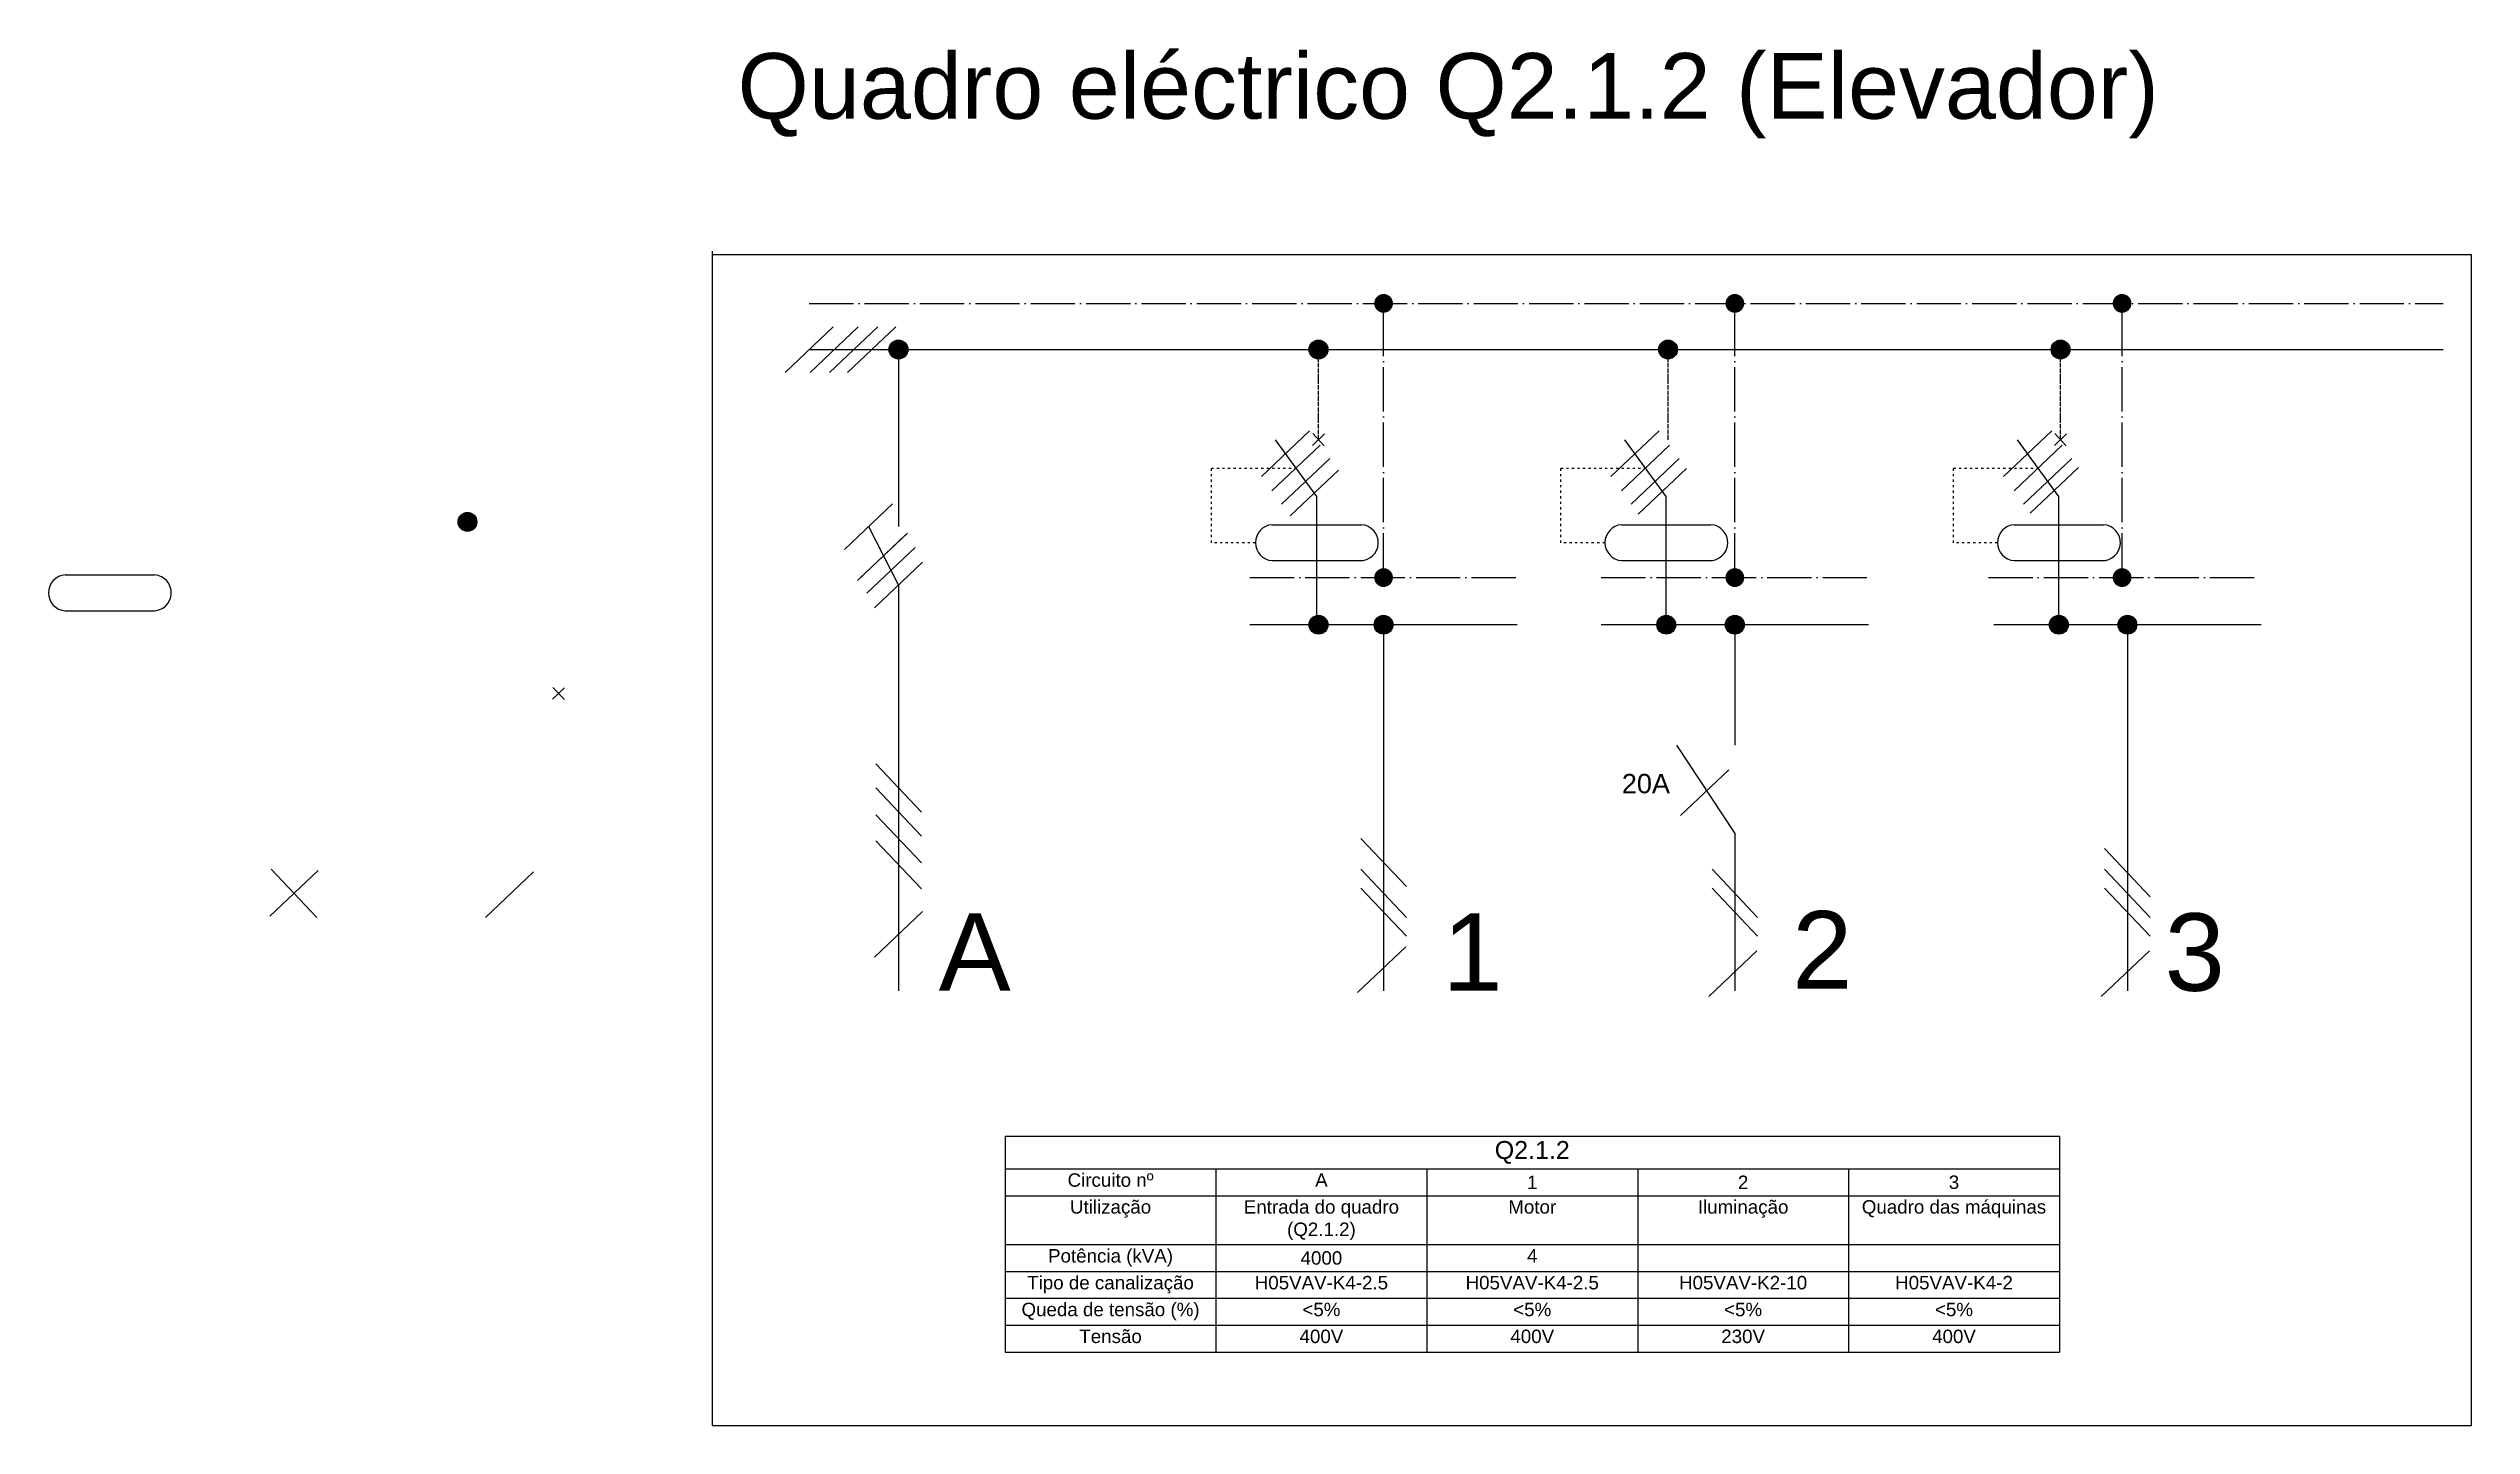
# Model space of a CAD drawing. Header units: millimetres. Extents: x 944 to 7512, y -683 to 3048.
import ezdxf

# ---------------------------------------------------------------- set-up
doc = ezdxf.new("R2010")
doc.units = ezdxf.units.MM
doc.linetypes.add('ACAD_ISO03W100', pattern=[30, 12, -18])
doc.linetypes.add('ACAD_ISO04W100', pattern=[30, 24, -3, 0, -3])
doc.styles.get("Standard").update_dxf_attribs({"font": 'arial.ttf'})

# ---------------------------------------------------------------- blocks, each defined once
blk = doc.blocks.new('*T1')
at = {"color": 0, "linetype": 'ByBlock', "lineweight": -2, "ltscale": 0.5, "transparency": 16777216}
for p, q in [((0, 0), (2857.8, 0)), ((0, 0), (0, -585.1)), ((2857.8, 0), (2857.8, -585.1)), ((0, -88.9), (2857.8, -88.9)), ((571.6, -88.9), (571.6, -585.1)), ((1143.1, -88.9), (1143.1, -585.1)), ((1714.7, -88.9), (1714.7, -585.1)), ((2286.3, -88.9), (2286.3, -585.1)), ((0, -161.6), (2857.8, -161.6)), ((0, -294.2), (2857.8, -294.2)), ((0, -366.9), (2857.8, -366.9)), ((0, -439.6), (2857.8, -439.6)), ((0, -512.4), (2857.8, -512.4)), ((0, -585.1), (2857.8, -585.1))]:
    blk.add_line(p, q, dxfattribs=at)
at = {"color": 0, "ltscale": 0.5, "transparency": 16777216}
for s, insert, char_height, width, attachment_point in [('Q2.1.2', (1428.9, -44.4), 48.49, 2833.604, 5), ('Circuito nº', (285.8, -101), 36.364, 547.327, 2), ('A', (857.4, -101), 36.4, 547.327, 2), ('1', (1428.9, -125.3), 36.4, 547.327, 5), ('2', (2000.5, -125.3), 36.4, 547.327, 5), ('3', (2572.1, -125.3), 36.4, 547.327, 5), ('Utilização', (285.8, -173.7), 36.36, 547.327, 2), ('Entrada do quadro (Q2.1.2)', (857.4, -173.7), 36.364, 547.327, 2), ('Motor', (1428.9, -173.7), 36.36, 547.327, 2), ('Iluminação', (2000.5, -173.7), 36.36, 547.327, 2), ('Quadro das máquinas', (2572.1, -173.7), 36.364, 547.327, 2), ('Potência (kVA)', (285.8, -306.3), 36.364, 547.327, 2), ('4000', (857.4, -330.5), 36.36, 547.327, 5), ('4', (1428.9, -306.3), 36.4, 547.327, 2), ('Tipo de canalização', (285.8, -379), 36.364, 547.327, 2), ('H05VAV-K4-2.5', (857.4, -379), 36.364, 547.327, 2), ('H05VAV-K4-2.5', (1428.9, -379), 36.364, 547.327, 2), ('H05VAV-K2-10', (2000.5, -379), 36.364, 547.327, 2), ('H05VAV-K4-2', (2572.1, -379), 36.364, 547.327, 2), ('Queda de tensão (%)', (285.8, -451.7), 36.364, 547.327, 2), ('<5%', (857.4, -451.7), 36.36, 547.327, 2), ('<5%', (1428.9, -451.7), 36.36, 547.327, 2), ('<5%', (2000.5, -451.7), 36.36, 547.327, 2), ('<5%', (2572.1, -451.7), 36.36, 547.327, 2), ('Tensão', (285.8, -524.5), 36.36, 547.327, 2), ('400V', (857.4, -524.5), 36.36, 547.327, 2), ('400V', (1428.9, -524.5), 36.36, 547.327, 2), ('230V', (2000.5, -524.5), 36.36, 547.327, 2), ('400V', (2572.1, -524.5), 36.36, 547.327, 2)]:
    blk.add_mtext(s, dxfattribs=dict(at, insert=insert, char_height=char_height, width=width, attachment_point=attachment_point))

msp = doc.modelspace()

# ---------------------------------------------------------------- hatches: boundary and pattern name
at = {"linetype": 'ACAD_ISO04W100', "ltscale": 0.5}
h = msp.add_hatch(color=1, dxfattribs=at)
h.dxf.hatch_style = 1
h.paths.add_polyline_path([(4537.9, 2357.2, 1), (4588.8, 2357.2, 1)])
h = msp.add_hatch(color=1, dxfattribs=at)
h.dxf.hatch_style = 1
h.paths.add_polyline_path([(5490, 2357.2, 1), (5541, 2357.2, 1)])
h = msp.add_hatch(color=1, dxfattribs=at)
h.dxf.hatch_style = 1
h.paths.add_polyline_path([(6539.7, 2357.2, 1), (6590.7, 2357.2, 1)])
h = msp.add_hatch(color=1, dxfattribs=at)
h.dxf.hatch_style = 1
h.paths.add_polyline_path([(3223, 2232.1, 1), (3274, 2232.1, 1)])
h = msp.add_hatch(color=1, dxfattribs=at)
h.dxf.hatch_style = 1
h.paths.add_polyline_path([(4361.5, 2232.1, 1), (4412.5, 2232.1, 1)])
h = msp.add_hatch(color=1, dxfattribs=at)
h.dxf.hatch_style = 1
h.paths.add_polyline_path([(5308.8, 2232.1, 1), (5359.8, 2232.1, 1)])
h = msp.add_hatch(color=1, dxfattribs=at)
h.dxf.hatch_style = 1
h.paths.add_polyline_path([(6373.1, 2232.1, 1), (6424.1, 2232.1, 1)])
h = msp.add_hatch(color=1, dxfattribs=at)
h.dxf.hatch_style = 1
h.paths.add_polyline_path([(2054.4, 1765.2, 1), (2105.4, 1765.2, 1)])
h = msp.add_hatch(color=1, dxfattribs=at)
h.dxf.hatch_style = 1
h.paths.add_polyline_path([(4537.9, 1614.2, 1), (4588.8, 1614.2, 1)])
h = msp.add_hatch(color=1, dxfattribs=at)
h.dxf.hatch_style = 1
h.paths.add_polyline_path([(5490, 1614.2, 1), (5541, 1614.2, 1)])
h = msp.add_hatch(color=1, dxfattribs=at)
h.dxf.hatch_style = 1
h.paths.add_polyline_path([(6539.7, 1614.2, 1), (6590.7, 1614.2, 1)])
at = {"linetype": 'Continuous', "ltscale": 0.5}
h = msp.add_hatch(color=1, dxfattribs=at)
h.dxf.hatch_style = 1
h.paths.add_polyline_path([(4361.5, 1486.6, 1), (4412.5, 1486.6, 1)])
h = msp.add_hatch(color=1, dxfattribs=at)
h.dxf.hatch_style = 1
h.paths.add_polyline_path([(4537.9, 1486.6, 1), (4588.8, 1486.6, 1)])
h = msp.add_hatch(color=1, dxfattribs=at)
h.dxf.hatch_style = 1
h.paths.add_polyline_path([(5304.1, 1486.6, 1), (5355.1, 1486.6, 1)])
h = msp.add_hatch(color=1, dxfattribs=at)
h.dxf.hatch_style = 1
h.paths.add_polyline_path([(5490, 1486.6, 1), (5541, 1486.6, 1)])
h = msp.add_hatch(color=1, dxfattribs=at)
h.dxf.hatch_style = 1
h.paths.add_polyline_path([(6368.3, 1486.6, 1), (6419.3, 1486.6, 1)])
h = msp.add_hatch(color=1, dxfattribs=at)
h.dxf.hatch_style = 1
h.paths.add_polyline_path([(6554.2, 1486.6, 1), (6605.2, 1486.6, 1)])

# ---------------------------------------------------------------- linework, layer by layer
for p, q in [((2743.1, 2498.9), (2743.1, -683.3)), ((7512.4, 2489.1), (2743.1, 2489.1)), ((7512.4, -683.3), (7512.4, 2489.1)), ((2743.1, -683.3), (7512.4, -683.3))]:
    msp.add_line(p, q)
at = {"color": 3, "linetype": 'ACAD_ISO04W100', "ltscale": 5}
for p, q in [((3006.4, 2357.2), (7435.6, 2357.2)), ((4201, 1614.2), (4925.7, 1614.2)), ((5153.2, 1614.2), (5877.8, 1614.2)), ((6202.9, 1614.2), (6927.5, 1614.2))]:
    msp.add_line(p, q, dxfattribs=at)
at = {"color": 1, "linetype": 'ACAD_ISO04W100', "ltscale": 5}
for p, q in [((4563.4, 1614.2), (4563.4, 2357.2)), ((5515.5, 1614.2), (5515.5, 2357.2)), ((6565.2, 1614.2), (6565.2, 2357.2))]:
    msp.add_line(p, q, dxfattribs=at)
at = {"color": 2, "ltscale": 0.5}
for p, q in [((2941.1, 2170.2), (3071.7, 2293.9)), ((3008.7, 2170.2), (3139.3, 2293.9)), ((3061.8, 2170.2), (3192.4, 2293.9)), ((3110.4, 2170.2), (3241.1, 2293.9)), ((4362.8, 2011.8), (4232.1, 1888.2)), ((4391.4, 1972.6), (4260.7, 1849)), ((4370.6, 1972.4), (4403.3, 2003.3)), ((4402.4, 1971.5), (4371.5, 2004.2)), ((5310.1, 2011.8), (5179.5, 1888.2)), ((5338.7, 1972.6), (5208.1, 1849)), ((6374.4, 2011.8), (6243.7, 1888.2)), ((6403, 1972.6), (6272.3, 1849)), ((6382.2, 1972.4), (6414.9, 2003.3)), ((6414, 1971.5), (6383.1, 2004.2)), ((4417.2, 1937.1), (4286.6, 1813.5)), ((4440.7, 1904.9), (4310.1, 1781.3)), ((5364.6, 1937.1), (5234, 1813.5)), ((5384.4, 1909.9), (5253.8, 1786.3)), ((6428.8, 1937.1), (6298.2, 1813.5)), ((6447, 1912.2), (6316.4, 1788.5)), ((3101.9, 1690.4), (3232.6, 1814)), ((3267.8, 1729.7), (3137.1, 1606.1)), ((3142.6, 1611.3), (3273.2, 1734.9)), ((3162.7, 1572.1), (3293.3, 1695.8)), ((3183.2, 1532.2), (3313.9, 1655.8)), ((989.3, 1621.6), (1231.7, 1621.6)), ((989.3, 1524.3), (1231.7, 1524.3)), ((2310.8, 1284.6), (2343.4, 1315.5)), ((2342.6, 1283.7), (2311.6, 1316.4)), ((3310.4, 978.9), (3186.7, 1109.6)), ((5498.8, 1093), (5368.1, 969.4)), ((3310.4, 913.6), (3186.7, 1044.3)), ((3310.4, 841), (3186.7, 971.6)), ((3310.4, 770.6), (3186.7, 901.2)), ((4625.2, 776.8), (4501.5, 907.5)), ((6641.5, 749.2), (6517.9, 879.8)), ((1544.5, 696.8), (1675.1, 820.4)), ((1671.6, 693.3), (1548, 824)), ((2128.6, 693.3), (2259.2, 816.9)), ((4625.2, 693.3), (4501.5, 824)), ((5577.3, 693.3), (5453.7, 824)), ((6641.5, 693.3), (6517.9, 824)), ((4625.2, 642.2), (4501.5, 772.9)), ((5577.3, 642.2), (5453.7, 772.9)), ((6641.5, 642.2), (6517.9, 772.9)), ((3183.2, 586), (3313.9, 709.6)), ((4623.2, 613.6), (4492.6, 489.9)), ((5575.3, 603.3), (5444.7, 479.6)), ((6639.6, 603.3), (6508.9, 479.6))]:
    msp.add_line(p, q, dxfattribs=at)
at = {"color": 4, "linetype": 'Continuous', "ltscale": 5}
msp.add_line((3006.4, 2232.1), (7435.6, 2232.1), dxfattribs=at)
at = {"color": 1, "linetype": 'Continuous', "ltscale": 0.5}
for p, q in [((3248.5, 2232.1), (3248.5, 1752.2)), ((4382.2, 1486.6), (4382.2, 1833.7)), ((5329.6, 1486.6), (5329.6, 1833.7)), ((6393.8, 1486.6), (6393.8, 1833.7)), ((3167.3, 1752.2), (3248.5, 1594)), ((3248.5, 1594), (3248.5, 494.6)), ((4563.4, 1486.6), (4563.4, 494.6)), ((5515.5, 1486.6), (5515.5, 1160.1)), ((6579.7, 1486.6), (6579.7, 1160.1)), ((5357.2, 1160.1), (5515.5, 920.5)), ((6579.7, 1160.1), (6579.7, 494.6)), ((5515.5, 920.5), (5515.5, 494.6))]:
    msp.add_line(p, q, dxfattribs=at)
at = {"color": 1, "linetype": 'ACAD_ISO04W100', "ltscale": 0.5}
for p, q in [((4387, 1987.8), (4387, 2232.1)), ((5334.3, 1987.8), (5334.3, 2232.1)), ((6398.6, 1987.8), (6398.6, 2232.1))]:
    msp.add_line(p, q, dxfattribs=at)
at = {"color": 1, "ltscale": 0.5}
for p, q in [((4382.2, 1833.7), (4269.9, 1987.8)), ((5329.6, 1833.7), (5217.3, 1987.8)), ((6393.8, 1833.7), (6281.5, 1987.8)), ((4261, 1757.5), (4503.4, 1757.5)), ((5208.3, 1757.5), (5450.8, 1757.5)), ((6272.6, 1757.5), (6515, 1757.5)), ((4261, 1660.2), (4503.4, 1660.2)), ((5208.3, 1660.2), (5450.8, 1660.2)), ((6272.6, 1660.2), (6515, 1660.2))]:
    msp.add_line(p, q, dxfattribs=at)
at = {"color": 1, "linetype": 'ACAD_ISO03W100', "ltscale": 0.5}
for p, q in [((4096.5, 1708.8), (4096.5, 1910.8)), ((4096.5, 1910.8), (4326.1, 1910.8)), ((5043.8, 1708.8), (5043.8, 1910.8)), ((5043.8, 1910.8), (5273.4, 1910.8)), ((6108.1, 1708.8), (6108.1, 1910.8)), ((6108.1, 1910.8), (6337.7, 1910.8)), ((4215.9, 1708.8), (4096.5, 1708.8)), ((5163.3, 1708.8), (5043.8, 1708.8)), ((6227.5, 1708.8), (6108.1, 1708.8))]:
    msp.add_line(p, q, dxfattribs=at)
at = {"color": 4, "linetype": 'Continuous'}
for p, q in [((4563.4, 1486.6), (4201, 1486.6)), ((4925.7, 1486.6), (4563.4, 1486.6)), ((5515.5, 1486.6), (5153.2, 1486.6)), ((5877.8, 1486.6), (5515.5, 1486.6)), ((6579.7, 1486.6), (6217.4, 1486.6)), ((6942, 1486.6), (6579.7, 1486.6))]:
    msp.add_line(p, q, dxfattribs=at)
at = {"color": 1, "ltscale": 0.5}
for centre in [(3248.5, 2232.1), (4387, 2232.1), (5334.3, 2232.1), (6398.6, 2232.1), (2079.9, 1765.2)]:
    msp.add_circle(centre, 25.5, dxfattribs=at)
at = {"color": 1, "linetype": 'Continuous', "ltscale": 0.5}
for centre in [(4387, 1486.6), (4563.4, 1486.6), (5329.6, 1486.6), (5515.5, 1486.6), (6393.8, 1486.6), (6579.7, 1486.6)]:
    msp.add_circle(centre, 25.5, dxfattribs=at)
at = {"color": 1, "ltscale": 0.5}
for centre, radius, start, end in [((4264.7, 1708.8), 48.8, 94.37013, 265.62987), ((4500.3, 1708.9), 48.7, 267.9334, 86.30006), ((5212.1, 1708.8), 48.8, 94.37013, 265.62987), ((5447.6, 1708.9), 48.7, 267.9334, 86.30006), ((6276.3, 1708.8), 48.8, 94.37013, 265.62987), ((6511.9, 1708.9), 48.7, 267.9334, 86.30006)]:
    msp.add_arc(centre, radius, start, end, dxfattribs=at)
at = {"color": 2, "ltscale": 0.5}
for centre, radius, start, end in [((993, 1572.9), 48.8, 94.37013, 265.62987), ((1228.6, 1573), 48.7, 267.9334, 86.30006)]:
    msp.add_arc(centre, radius, start, end, dxfattribs=at)

# ---------------------------------------------------------------- block references
msp.add_blockref('*T1', (3537.4, 101))

# ---------------------------------------------------------------- texts
for s, height, p in [('Quadro eléctrico Q2.1.2 (Elevador)', 177.852, (2812.3, 2857.5)), ('20A', 52.47, (5209.2, 1029.8)), ('A', 209.9, (3357.2, 494.6)), ('1', 209.9, (4723, 494.6)), ('2', 209.9, (5670.8, 500.7)), ('3', 209.9, (6680.5, 494.6))]:
    msp.add_text(s, height=height).set_placement(p)

doc.saveas('drawing.dxf')
